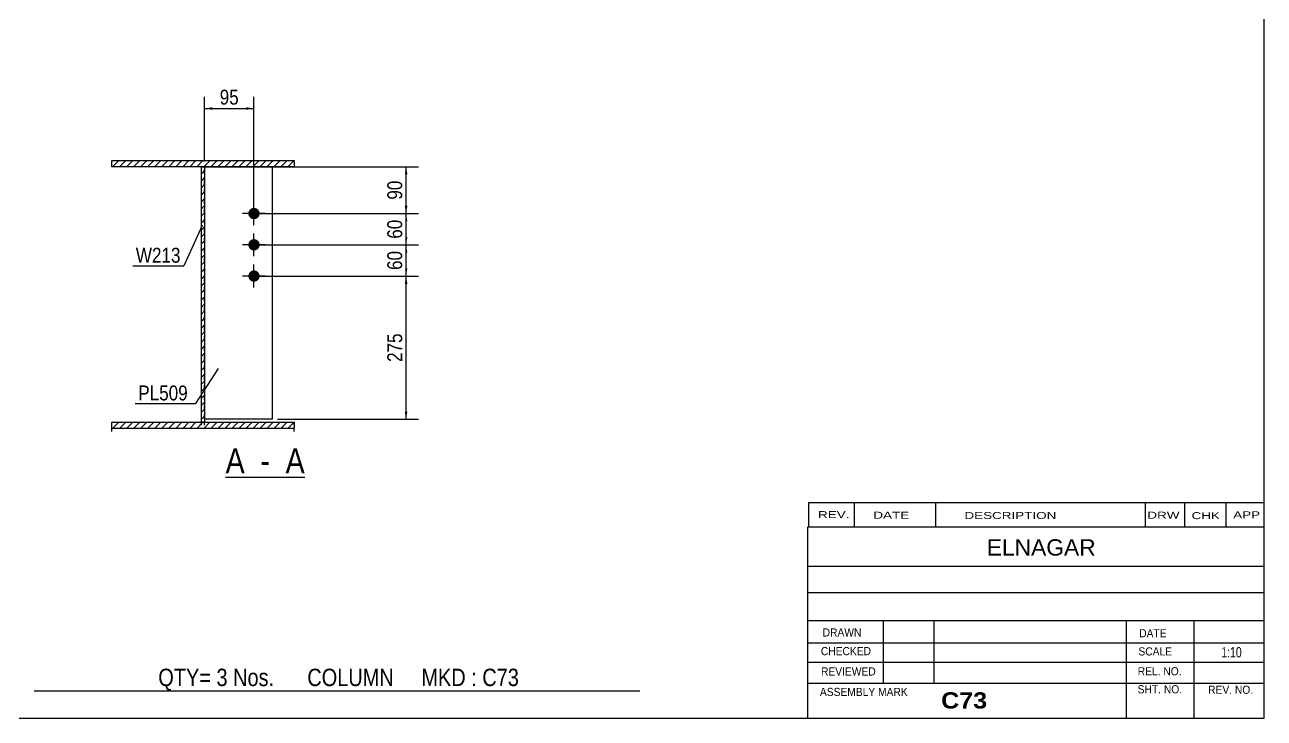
# Model space of a CAD drawing. Header units: millimetres. Extents: x -335 to 77, y -157 to 130.
# Drawn here: x -160.8 to 77.1, y -156.7 to -23.6 of the extents above; entities that cross this region are included whole.
import ezdxf

# ---------------------------------------------------------------- set-up
doc = ezdxf.new("R2010")
doc.units = ezdxf.units.MM
doc.linetypes.add('DXK_LINE_DOT1', pattern=[1.8814, 0.9407, -0.9407])
doc.styles.add('Arial', font='ARIAL.TTF', dxfattribs={"height": 0.2})
doc.styles.add('Arial Bold', font='ARIALBD.TTF', dxfattribs={"height": 0.2})
doc.styles.add('Arial Narrow', font='ARIALN.TTF', dxfattribs={"height": 0.2})

# ---------------------------------------------------------------- blocks, each defined once
blk = doc.blocks.new('Unknown-623345191-1210')
at = {"color": 5, "linetype": 'Continuous'}
for p, q in [((77.13, -156.73), (77.13, 130.27)), ((-332.87, -156.73), (77.13, -156.73))]:
    blk.add_line(p, q, dxfattribs=at)
blk = doc.blocks.new('Unknown-623345191-12 - 6941')
at = {"color": 7, "linetype": 'Continuous'}
blk.add_line((-122.24, -110.44), (-107.07, -110.44), dxfattribs=at)
at = {"color": 0, "linetype": 'Continuous'}
for points in [[(-118.59, -109.69), (-118.59, -104.69), (-122.24, -104.69), (-122.24, -109.69)], [(-112.22, -109.69), (-112.22, -104.69), (-117.09, -104.69), (-117.09, -109.69)], [(-107.07, -109.69), (-107.07, -104.69), (-110.72, -104.69), (-110.72, -109.69)]]:
    blk.add_wipeout(points, dxfattribs=at)
at = {"color": 6, "linetype": 'Continuous', "style": 'Arial Narrow'}
for s, height, p in [('A', 4.77, (-122.24, -109.69)), ('A', 4.77, (-110.72, -109.69)), (' - ', 4.772, (-117.09, -109.69))]:
    blk.add_text(s, height=height, dxfattribs=at).set_placement(p)
blk = doc.blocks.new('Part-623345191-6976 - 6941')
at = {"linetype": 'Continuous'}
h = blk.add_hatch(dxfattribs=at)
h.set_pattern_fill('', scale=0.3, style=0, pattern_type=0)
h.set_pattern_definition([(45, (-126.9028, -50.8518), (-0.67352, 0.67352), [])])
h.paths.add_polyline_path([(-126.3, -50.85), (-126.9, -50.85), (-126.9, -99.91), (-126.3, -99.91)])
at = {"color": 2, "linetype": 'Continuous'}
for p, q in [((-126.9, -50.85), (-126.3, -50.85)), ((-126.9, -99.91), (-126.9, -50.85)), ((-126.3, -50.85), (-126.3, -99.91)), ((-126.3, -99.91), (-126.9, -99.91))]:
    blk.add_line(p, q, dxfattribs=at)
at = {"color": 7, "linetype": 'DXK_LINE_DOT1'}
for p, q in [((-126.9, -100.49), (-126.9, -99.91)), ((-126.3, -100.49), (-126.3, -99.91))]:
    blk.add_line(p, q, dxfattribs=at)
blk = doc.blocks.new('Part-623345191-6944 - 6941')
at = {"linetype": 'Continuous'}
h = blk.add_hatch(dxfattribs=at)
h.set_pattern_fill('', scale=0.3, style=0, pattern_type=0)
h.set_pattern_definition([(45, (-144.1028, -49.6518), (-0.67352, 0.67352), [])])
h.paths.add_polyline_path([(-109.1, -49.65), (-144.1, -49.65), (-144.1, -50.85), (-109.1, -50.85)])
at = {"color": 2, "linetype": 'Continuous'}
for p, q in [((-144.1, -49.65), (-109.1, -49.65)), ((-144.1, -50.85), (-144.1, -49.65)), ((-109.1, -49.65), (-109.1, -50.85)), ((-109.1, -50.85), (-144.1, -50.85))]:
    blk.add_line(p, q, dxfattribs=at)
blk = doc.blocks.new('Part-623345191-6951 - 6941')
at = {"linetype": 'Continuous'}
h = blk.add_hatch(dxfattribs=at)
h.set_pattern_fill('', scale=0.3, style=0, pattern_type=0)
h.set_pattern_definition([(45, (-144.1028, -99.9072), (-0.67352, 0.67352), [])])
h.paths.add_polyline_path([(-109.1, -99.91), (-144.1, -99.91), (-144.1, -101.11), (-109.1, -101.11)])
at = {"color": 7, "linetype": 'DXK_LINE_DOT1'}
for p, q in [((-144.1, -100.49), (-144.1, -99.91)), ((-109.1, -100.49), (-109.1, -99.91))]:
    blk.add_line(p, q, dxfattribs=at)
at = {"color": 2, "linetype": 'Continuous'}
for p, q in [((-144.1, -99.91), (-109.1, -99.91)), ((-144.1, -101.11), (-144.1, -99.91)), ((-109.1, -99.91), (-109.1, -101.11)), ((-144.1, -101.69), (-144.1, -101.11)), ((-109.1, -101.11), (-144.1, -101.11)), ((-109.1, -101.69), (-109.1, -101.11))]:
    blk.add_line(p, q, dxfattribs=at)
blk = doc.blocks.new('Bolt-623345191-6990 - 6941')
at = {"linetype": 'Continuous'}
for points in [[(-116.8, -60.95, -1), (-116.8, -58.75, -1)], [(-116.8, -66.95, -1), (-116.8, -64.75, -1)], [(-116.8, -72.95, -1), (-116.8, -70.75, -1)]]:
    blk.add_hatch(color=3, dxfattribs=at).paths.add_polyline_path(points)
at = {"color": 3, "linetype": 'Continuous'}
for p, q in [((-116.8, -62.05), (-116.8, -57.65)), ((-114.6, -59.85), (-119, -59.85)), ((-116.8, -68.05), (-116.8, -63.65)), ((-114.6, -65.85), (-119, -65.85)), ((-116.8, -74.05), (-116.8, -69.65)), ((-114.6, -71.85), (-119, -71.85))]:
    blk.add_line(p, q, dxfattribs=at)
blk = doc.blocks.new('Part-623345191-6966 - 6941')
at = {"color": 7, "linetype": 'DXK_LINE_DOT1'}
for p, q in [((-126.3, -99.35), (-126.3, -50.85)), ((-126.3, -50.85), (-113.3, -50.85))]:
    blk.add_line(p, q, dxfattribs=at)
at = {"color": 2, "linetype": 'Continuous'}
for p, q in [((-113.3, -50.85), (-113.3, -99.35)), ((-113.3, -99.35), (-126.3, -99.35))]:
    blk.add_line(p, q, dxfattribs=at)
blk = doc.blocks.new('StraightDimension-623345191-7050 - 6941')
at = {"linetype": 'Continuous'}
for points in [[(-124.8, -39.93), (-126.3, -39.68), (-124.8, -39.43)], [(-118.3, -39.43), (-116.8, -39.68), (-118.3, -39.93)]]:
    blk.add_hatch(color=7, dxfattribs=at).paths.add_polyline_path(points)
at = {"color": 7, "linetype": 'Continuous'}
for p, q in [((-126.3, -49.85), (-126.3, -37.43)), ((-116.8, -58.85), (-116.8, -37.43)), ((-126.3, -39.68), (-116.8, -39.68))]:
    blk.add_line(p, q, dxfattribs=at)
at = {"color": 0}
blk.add_wipeout([(-119.12, -39.53), (-119.12, -35.33), (-123.98, -35.33), (-123.98, -39.53)], dxfattribs=at)
at = {"color": 3, "style": 'Arial Narrow'}
blk.add_text('95', height=2.863, dxfattribs=at).set_placement((-123.38, -38.93))
blk = doc.blocks.new('StraightDimension-623345191-7160 - 6941')
at = {"linetype": 'Continuous'}
for points in [[(-87.85, -52.35), (-87.6, -50.85), (-87.35, -52.35)], [(-87.35, -58.35), (-87.6, -59.85), (-87.85, -58.35)]]:
    blk.add_hatch(color=7, dxfattribs=at).paths.add_polyline_path(points)
at = {"color": 7, "linetype": 'Continuous'}
for p, q in [((-125.3, -50.85), (-85.2, -50.85)), ((-87.6, -59.85), (-87.6, -50.85)), ((-115.8, -59.85), (-85.2, -59.85))]:
    blk.add_line(p, q, dxfattribs=at)
at = {"color": 0}
blk.add_wipeout([(-87.75, -52.92), (-91.95, -52.92), (-91.95, -57.78), (-87.75, -57.78)], dxfattribs=at)
at = {"color": 3, "style": 'Arial Narrow'}
blk.add_text('90', height=2.863, rotation=90.0002, dxfattribs=at).set_placement((-88.35, -57.18))
blk = doc.blocks.new('StraightDimension-623345191-7161 - 6941')
at = {"linetype": 'Continuous'}
for points in [[(-87.85, -61.35), (-87.6, -59.85), (-87.35, -61.35)], [(-87.35, -64.35), (-87.6, -65.85), (-87.85, -64.35)]]:
    blk.add_hatch(color=7, dxfattribs=at).paths.add_polyline_path(points)
at = {"color": 7, "linetype": 'Continuous'}
for p, q in [((-115.8, -59.85), (-85.2, -59.85)), ((-87.6, -65.85), (-87.6, -59.85)), ((-115.8, -65.85), (-85.2, -65.85))]:
    blk.add_line(p, q, dxfattribs=at)
at = {"color": 0}
blk.add_wipeout([(-87.75, -60.42), (-91.95, -60.42), (-91.95, -65.28), (-87.75, -65.28)], dxfattribs=at)
at = {"color": 3, "style": 'Arial Narrow'}
blk.add_text('60', height=2.863, rotation=90.0002, dxfattribs=at).set_placement((-88.35, -64.68))
blk = doc.blocks.new('StraightDimension-623345191-7162 - 6941')
at = {"linetype": 'Continuous'}
for points in [[(-87.85, -67.35), (-87.6, -65.85), (-87.35, -67.35)], [(-87.35, -70.35), (-87.6, -71.85), (-87.85, -70.35)]]:
    blk.add_hatch(color=7, dxfattribs=at).paths.add_polyline_path(points)
at = {"color": 7, "linetype": 'Continuous'}
for p, q in [((-115.8, -65.85), (-85.2, -65.85)), ((-87.6, -71.85), (-87.6, -65.85)), ((-115.8, -71.85), (-85.2, -71.85))]:
    blk.add_line(p, q, dxfattribs=at)
at = {"color": 0}
blk.add_wipeout([(-87.75, -66.42), (-91.95, -66.42), (-91.95, -71.28), (-87.75, -71.28)], dxfattribs=at)
at = {"color": 3, "style": 'Arial Narrow'}
blk.add_text('60', height=2.863, rotation=90.0002, dxfattribs=at).set_placement((-88.35, -70.68))
blk = doc.blocks.new('StraightDimension-623345191-7163 - 6941')
at = {"linetype": 'Continuous'}
for points in [[(-87.85, -73.35), (-87.6, -71.85), (-87.35, -73.35)], [(-87.35, -97.85), (-87.6, -99.35), (-87.85, -97.85)]]:
    blk.add_hatch(color=7, dxfattribs=at).paths.add_polyline_path(points)
at = {"color": 7, "linetype": 'Continuous'}
for p, q in [((-115.8, -71.85), (-85.2, -71.85)), ((-87.6, -99.35), (-87.6, -71.85)), ((-112.3, -99.35), (-85.2, -99.35))]:
    blk.add_line(p, q, dxfattribs=at)
at = {"color": 0}
blk.add_wipeout([(-87.75, -82.26), (-91.95, -82.26), (-91.95, -88.94), (-87.75, -88.94)], dxfattribs=at)
at = {"color": 3, "style": 'Arial Narrow'}
blk.add_text('275', height=2.863, rotation=90.0002, dxfattribs=at).set_placement((-88.35, -88.34))
blk = doc.blocks.new('CBS_CALLOFF-623345191-7333')
at = {"color": 7, "linetype": 'Continuous'}
blk.add_line((-159, -151.46), (-42.76, -151.48), dxfattribs=at)
at = {"color": 3, "linetype": 'Continuous', "style": 'Arial Narrow'}
blk.add_text('QTY= 3 Nos.      COLUMN     MKD : C73', height=3.3405, dxfattribs=at).set_placement((-135.17, -150.57))
blk = doc.blocks.new('CBS_NAME_BLOG-623345191-7334')
at = {"color": 7, "linetype": 'Continuous'}
for p, q in [((-10.47, -119.98), (77.05, -119.98)), ((-10.47, -156.69), (-10.47, -119.98)), ((-10.47, -127.52), (77.05, -127.52)), ((-10.39, -132.57), (77.12, -132.57)), ((-10.47, -137.95), (77.05, -137.95)), ((4.06, -150.05), (4.06, -137.95)), ((13.74, -150.03), (13.74, -137.96)), ((50.66, -156.69), (50.66, -137.96)), ((63.71, -156.69), (63.71, -137.95)), ((-10.46, -142.25), (77.12, -142.23)), ((-10.47, -145.99), (77.05, -145.99)), ((-10.47, -150.03), (77.05, -150.03)), ((-10.47, -156.73), (77.12, -156.73))]:
    blk.add_line(p, q, dxfattribs=at)
at = {"color": 3, "linetype": 'Continuous', "style": 'Arial'}
blk.add_text('ELNAGAR', height=3.133, dxfattribs=at).set_placement((23.86, -125.51))
at = {"color": 3, "linetype": 'Continuous'}
for s, height, style, width, p in [('DRAWN', 1.566, 'Arial', 0.9, (-7.64, -141.05)), ('DATE', 1.566, 'Arial', 0.9, (53.13, -141.21)), ('CHECKED', 1.566, 'Arial', 0.9, (-7.98, -144.63)), ('SCALE', 1.566, 'Arial', 0.9, (52.98, -144.69)), ('1:10', 1.957, 'Arial Narrow', 0.9, (68.87, -145.05)), ('REVIEWED', 1.566, 'Arial', 0.9, (-7.95, -148.54)), ('REL. NO.', 1.566, 'Arial', 0.9, (52.84, -148.5)), ('ASSEMBLY MARK', 1.5663, 'Arial', 0.9, (-8.16, -152.47)), ('C73', 3.131, 'Arial Bold', 1.1, (15.11, -154.88)), ('SHT. NO.', 1.566, 'Arial', 0.9, (52.83, -151.96)), ('REV. NO.', 1.566, 'Arial', 0.9, (66.36, -152.05))]:
    blk.add_text(s, height=height, dxfattribs=dict(at, style=style, width=width)).set_placement(p)
blk = doc.blocks.new('CBS_REVISION-623345191-7335')
at = {"color": 7, "linetype": 'Continuous'}
for p, q in [((-10.38, -115.35), (77.12, -115.35)), ((-10.38, -115.35), (-10.38, -119.98)), ((-1.59, -115.35), (-1.59, -119.98)), ((14.01, -115.35), (14.01, -119.92)), ((54.27, -115.35), (54.27, -119.98)), ((61.81, -115.35), (61.81, -119.98)), ((69.75, -115.35), (69.75, -119.98)), ((-10.38, -119.98), (77.12, -119.98))]:
    blk.add_line(p, q, dxfattribs=at)
at = {"color": 7, "style": 'Arial Narrow', "width": 1.7}
for s, height, p in [('REV.', 1.326, (-8.52, -118.31)), ('DATE', 1.326, (2.1, -118.42)), ('DESCRIPTION', 1.3257, (19.58, -118.48)), ('DRW', 1.326, (54.7, -118.42)), ('CHK', 1.326, (63.18, -118.51)), ('APP', 1.326, (71.18, -118.35))]:
    blk.add_text(s, height=height, dxfattribs=at).set_placement(p)
blk = doc.blocks.new('Mark-623345191-6999 - 6941')
at = {"color": 7, "linetype": 'Continuous'}
blk.add_line((-123.67, -89.62), (-128, -96.32), dxfattribs=at)
at = {"color": 0}
blk.add_wipeout([(-129.5, -95.72), (-129.5, -92.72), (-139.01, -92.72), (-139.01, -95.72)], dxfattribs=at)
blk.add_wipeout([(-129.5, -95.72), (-129.5, -92.72), (-139.01, -92.72), (-139.01, -95.72)], dxfattribs=at)
at = {"color": 7, "linetype": 'Continuous'}
blk.add_line((-139.61, -96.32), (-128, -96.32), dxfattribs=at)
at = {"color": 3, "style": 'Arial Narrow'}
blk.add_text('PL509', height=2.863, dxfattribs=at).set_placement((-139.01, -95.72))
blk = doc.blocks.new('Mark-623345191-7002 - 6941')
at = {"color": 0}
blk.add_wipeout([(-130.89, -69.28), (-130.89, -66.28), (-139.48, -66.28), (-139.48, -69.28)], dxfattribs=at)
blk.add_wipeout([(-130.89, -69.28), (-130.89, -66.28), (-139.48, -66.28), (-139.48, -69.28)], dxfattribs=at)
at = {"color": 7, "linetype": 'Continuous'}
for p in [(-126.75, -62.14), (-140.08, -69.88)]:
    blk.add_line(p, (-130.29, -69.88), dxfattribs=at)
at = {"color": 3, "style": 'Arial Narrow'}
blk.add_text('W213', height=2.863, dxfattribs=at).set_placement((-139.48, -69.28))

msp = doc.modelspace()

# ---------------------------------------------------------------- block references
for name in ['Unknown-623345191-1210', 'Part-623345191-6944 - 6941', 'Part-623345191-6976 - 6941', 'Part-623345191-6966 - 6941', 'Bolt-623345191-6990 - 6941', 'Part-623345191-6951 - 6941', 'CBS_REVISION-623345191-7335', 'CBS_NAME_BLOG-623345191-7334', 'CBS_CALLOFF-623345191-7333']:
    msp.add_blockref(name, (0, 0))

# ---------------------------------------------------------------- next in the draw order: block references
for name in ['StraightDimension-623345191-7050 - 6941', 'Mark-623345191-7002 - 6941', 'Mark-623345191-6999 - 6941', 'Unknown-623345191-12 - 6941']:
    msp.add_blockref(name, (0, 0))

# ---------------------------------------------------------------- next in the draw order: block references
msp.add_blockref('StraightDimension-623345191-7160 - 6941', (0, 0))

# ---------------------------------------------------------------- next in the draw order: block references
msp.add_blockref('StraightDimension-623345191-7161 - 6941', (0, 0))

# ---------------------------------------------------------------- next in the draw order: block references
msp.add_blockref('StraightDimension-623345191-7162 - 6941', (0, 0))

# ---------------------------------------------------------------- next in the draw order: block references
msp.add_blockref('StraightDimension-623345191-7163 - 6941', (0, 0))

doc.saveas('drawing.dxf')
